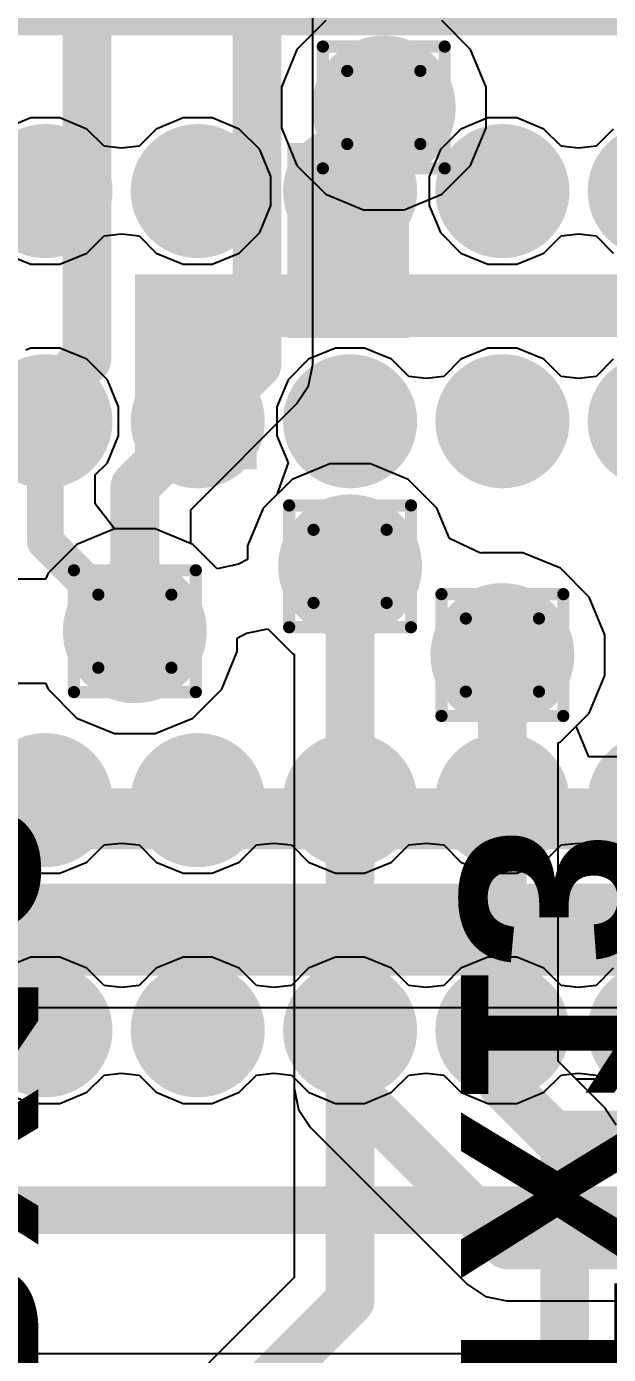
# Model space of a CAD drawing. Header units: inches. Extents: x -6 to 5433, y -4 to 5447.
# Drawn here: x 15.55 to 17.98, y -0.91 to 4.62 of the extents above; entities that cross this region are included whole.
import ezdxf

# ---------------------------------------------------------------- set-up
doc = ezdxf.new("R2010")
doc.units = ezdxf.units.IN
for name, color, linetype in [('Bottom Layer', 5, 'Continuous'), ('Bottom Overlay', 54, 'Continuous'), ('Drill Drawing', 1, 'Continuous'), ('Ground', 16, 'Continuous'), ('Mechanical 4', 56, 'Continuous'), ('Power', 76, 'Continuous'), ('Top Layer', 1, 'Continuous'), ('Top Overlay', 2, 'Continuous'), ('Top Paste', 8, 'Continuous'), ('Top Solder', 216, 'Continuous'), ('Via Holes', 16, 'Continuous')]:
    doc.layers.add(name, color=color, linetype=linetype)
doc.styles.add('Arial_Bold', font='', dxfattribs={"height": 0.2})
doc.styles.get('Arial_Bold').set_extended_font_data('Arial', bold=True)

# ---------------------------------------------------------------- blocks, each defined once
blk = doc.blocks.new('ADM6_30_01_5_L_4_2_A_TR_155')
at = {"layer": 'Top Layer'}
h = blk.add_hatch(color=1, dxfattribs=at)
edge = h.paths.add_edge_path()
edge.add_arc((-2.2225, 1.75), 0.178, 0, 360)
h = blk.add_hatch(color=1, dxfattribs=at)
edge = h.paths.add_edge_path()
edge.add_arc((-1.5875, 1.75), 0.178, 0, 360)
h = blk.add_hatch(color=1, dxfattribs=at)
edge = h.paths.add_edge_path()
edge.add_arc((-0.9525, 1.75), 0.178, 0, 360)
h = blk.add_hatch(color=1, dxfattribs=at)
edge = h.paths.add_edge_path()
edge.add_arc((-0.3175, 1.75), 0.178, 0, 360)
h = blk.add_hatch(color=1, dxfattribs=at)
edge = h.paths.add_edge_path()
edge.add_arc((-2.2225, 0.79), 0.178, 0, 360)
h = blk.add_hatch(color=1, dxfattribs=at)
edge = h.paths.add_edge_path()
edge.add_arc((-1.5875, 0.79), 0.178, 0, 360)
h = blk.add_hatch(color=1, dxfattribs=at)
edge = h.paths.add_edge_path()
edge.add_arc((-0.9525, 0.79), 0.178, 0, 360)
h = blk.add_hatch(color=1, dxfattribs=at)
edge = h.paths.add_edge_path()
edge.add_arc((-0.3175, 0.79), 0.178, 0, 360)
h = blk.add_hatch(color=1, dxfattribs=at)
edge = h.paths.add_edge_path()
edge.add_arc((-2.2225, -0.79), 0.178, 0, 360)
h = blk.add_hatch(color=1, dxfattribs=at)
edge = h.paths.add_edge_path()
edge.add_arc((-1.5875, -0.79), 0.178, 0, 360)
h = blk.add_hatch(color=1, dxfattribs=at)
edge = h.paths.add_edge_path()
edge.add_arc((-0.9525, -0.79), 0.178, 0, 360)
h = blk.add_hatch(color=1, dxfattribs=at)
edge = h.paths.add_edge_path()
edge.add_arc((-0.3175, -0.79), 0.178, 0, 360)
h = blk.add_hatch(color=1, dxfattribs=at)
edge = h.paths.add_edge_path()
edge.add_arc((-2.2225, -1.75), 0.178, 0, 360)
h = blk.add_hatch(color=1, dxfattribs=at)
edge = h.paths.add_edge_path()
edge.add_arc((-1.5875, -1.75), 0.178, 0, 360)
h = blk.add_hatch(color=1, dxfattribs=at)
edge = h.paths.add_edge_path()
edge.add_arc((-0.9525, -1.75), 0.178, 0, 360)
h = blk.add_hatch(color=1, dxfattribs=at)
edge = h.paths.add_edge_path()
edge.add_arc((-0.3175, -1.75), 0.178, 0, 360)
at = {"layer": 'Top Paste'}
h = blk.add_hatch(color=8, dxfattribs=at)
edge = h.paths.add_edge_path()
edge.add_arc((-2.2225, 1.75), 0.178, 0, 360)
h = blk.add_hatch(color=8, dxfattribs=at)
edge = h.paths.add_edge_path()
edge.add_arc((-1.5875, 1.75), 0.178, 0, 360)
h = blk.add_hatch(color=8, dxfattribs=at)
edge = h.paths.add_edge_path()
edge.add_arc((-0.9525, 1.75), 0.178, 0, 360)
h = blk.add_hatch(color=8, dxfattribs=at)
edge = h.paths.add_edge_path()
edge.add_arc((-0.3175, 1.75), 0.178, 0, 360)
h = blk.add_hatch(color=8, dxfattribs=at)
edge = h.paths.add_edge_path()
edge.add_arc((-2.2225, 0.79), 0.178, 0, 360)
h = blk.add_hatch(color=8, dxfattribs=at)
edge = h.paths.add_edge_path()
edge.add_arc((-1.5875, 0.79), 0.178, 0, 360)
h = blk.add_hatch(color=8, dxfattribs=at)
edge = h.paths.add_edge_path()
edge.add_arc((-0.9525, 0.79), 0.178, 0, 360)
h = blk.add_hatch(color=8, dxfattribs=at)
edge = h.paths.add_edge_path()
edge.add_arc((-0.3175, 0.79), 0.178, 0, 360)
h = blk.add_hatch(color=8, dxfattribs=at)
edge = h.paths.add_edge_path()
edge.add_arc((-2.2225, -0.79), 0.178, 0, 360)
h = blk.add_hatch(color=8, dxfattribs=at)
edge = h.paths.add_edge_path()
edge.add_arc((-1.5875, -0.79), 0.178, 0, 360)
h = blk.add_hatch(color=8, dxfattribs=at)
edge = h.paths.add_edge_path()
edge.add_arc((-0.9525, -0.79), 0.178, 0, 360)
h = blk.add_hatch(color=8, dxfattribs=at)
edge = h.paths.add_edge_path()
edge.add_arc((-0.3175, -0.79), 0.178, 0, 360)
h = blk.add_hatch(color=8, dxfattribs=at)
edge = h.paths.add_edge_path()
edge.add_arc((-2.2225, -1.75), 0.178, 0, 360)
h = blk.add_hatch(color=8, dxfattribs=at)
edge = h.paths.add_edge_path()
edge.add_arc((-1.5875, -1.75), 0.178, 0, 360)
h = blk.add_hatch(color=8, dxfattribs=at)
edge = h.paths.add_edge_path()
edge.add_arc((-0.9525, -1.75), 0.178, 0, 360)
h = blk.add_hatch(color=8, dxfattribs=at)
edge = h.paths.add_edge_path()
edge.add_arc((-0.3175, -1.75), 0.178, 0, 360)
at = {"layer": 'Top Solder'}
h = blk.add_hatch(color=216, dxfattribs=at)
edge = h.paths.add_edge_path()
edge.add_arc((-2.8575, 1.75), 0.2796, 0, 360)
h = blk.add_hatch(color=216, dxfattribs=at)
edge = h.paths.add_edge_path()
edge.add_arc((-2.2225, 1.75), 0.2796, 0, 360)
h = blk.add_hatch(color=216, dxfattribs=at)
edge = h.paths.add_edge_path()
edge.add_arc((-1.5875, 1.75), 0.2796, 0, 360)
h = blk.add_hatch(color=216, dxfattribs=at)
edge = h.paths.add_edge_path()
edge.add_arc((-0.9525, 1.75), 0.2796, 0, 360)
h = blk.add_hatch(color=216, dxfattribs=at)
edge = h.paths.add_edge_path()
edge.add_arc((-0.3175, 1.75), 0.2796, 0, 360)
h = blk.add_hatch(color=216, dxfattribs=at)
edge = h.paths.add_edge_path()
edge.add_arc((-2.8575, 0.79), 0.2796, 0, 360)
h = blk.add_hatch(color=216, dxfattribs=at)
edge = h.paths.add_edge_path()
edge.add_arc((-2.2225, 0.79), 0.2796, 0, 360)
h = blk.add_hatch(color=216, dxfattribs=at)
edge = h.paths.add_edge_path()
edge.add_arc((-1.5875, 0.79), 0.2796, 0, 360)
h = blk.add_hatch(color=216, dxfattribs=at)
edge = h.paths.add_edge_path()
edge.add_arc((-0.9525, 0.79), 0.2796, 0, 360)
h = blk.add_hatch(color=216, dxfattribs=at)
edge = h.paths.add_edge_path()
edge.add_arc((-0.3175, 0.79), 0.2796, 0, 360)
h = blk.add_hatch(color=216, dxfattribs=at)
edge = h.paths.add_edge_path()
edge.add_arc((-2.8575, -0.79), 0.2796, 0, 360)
h = blk.add_hatch(color=216, dxfattribs=at)
edge = h.paths.add_edge_path()
edge.add_arc((-2.2225, -0.79), 0.2796, 0, 360)
h = blk.add_hatch(color=216, dxfattribs=at)
edge = h.paths.add_edge_path()
edge.add_arc((-1.5875, -0.79), 0.2796, 0, 360)
h = blk.add_hatch(color=216, dxfattribs=at)
edge = h.paths.add_edge_path()
edge.add_arc((-0.9525, -0.79), 0.2796, 0, 360)
h = blk.add_hatch(color=216, dxfattribs=at)
edge = h.paths.add_edge_path()
edge.add_arc((-0.3175, -0.79), 0.2796, 0, 360)
h = blk.add_hatch(color=216, dxfattribs=at)
edge = h.paths.add_edge_path()
edge.add_arc((-2.8575, -1.75), 0.2796, 0, 360)
h = blk.add_hatch(color=216, dxfattribs=at)
edge = h.paths.add_edge_path()
edge.add_arc((-2.2225, -1.75), 0.2796, 0, 360)
h = blk.add_hatch(color=216, dxfattribs=at)
edge = h.paths.add_edge_path()
edge.add_arc((-1.5875, -1.75), 0.2796, 0, 360)
h = blk.add_hatch(color=216, dxfattribs=at)
edge = h.paths.add_edge_path()
edge.add_arc((-0.9525, -1.75), 0.2796, 0, 360)
h = blk.add_hatch(color=216, dxfattribs=at)
edge = h.paths.add_edge_path()
edge.add_arc((-0.3175, -1.75), 0.2796, 0, 360)
at = {"layer": 'Top Overlay'}
for points in [[(11.178, 2.5, 0.2, 0.2, 0), (-11.178, 2.5, 0.2, 0.2, 0)], [(11.885, -2.5, 0.2, 0.2, 0), (-11.885, -2.5, 0.2, 0.2, 0)]]:
    blk.add_lwpolyline(points, format="xyseb", dxfattribs=at)

msp = doc.modelspace()

# ---------------------------------------------------------------- hatches: boundary and pattern name
at = {"layer": 'Bottom Layer'}
h = msp.add_hatch(color=5, dxfattribs=at)
edge = h.paths.add_edge_path()
edge.add_arc((17.0386, 4.2853), 0.3, 0, 360)
h = msp.add_hatch(color=5, dxfattribs=at)
edge = h.paths.add_edge_path()
edge.add_arc((16.8981, 2.3717), 0.3, 0, 360)
h = msp.add_hatch(color=5, dxfattribs=at)
edge = h.paths.add_edge_path()
edge.add_arc((16.0009, 2.1012), 0.3, 0, 360)
h = msp.add_hatch(color=5, dxfattribs=at)
edge = h.paths.add_edge_path()
edge.add_arc((17.5331, 2.0017), 0.3, 0, 360)
at = {"layer": 'Ground'}
h = msp.add_hatch(color=16, dxfattribs=at)
edge = h.paths.add_edge_path()
edge.add_arc((17.0386, 4.2853), 0.3, 0, 360)
h = msp.add_hatch(color=16, dxfattribs=at)
edge = h.paths.add_edge_path()
edge.add_arc((16.8981, 2.3717), 0.3, 0, 360)
h = msp.add_hatch(color=16, dxfattribs=at)
edge = h.paths.add_edge_path()
edge.add_arc((16.0009, 2.1012), 0.3, 0, 360)
h = msp.add_hatch(color=16, dxfattribs=at)
edge = h.paths.add_edge_path()
edge.add_arc((17.5331, 2.0017), 0.3, 0, 360)
at = {"layer": 'Power'}
h = msp.add_hatch(color=76, dxfattribs=at)
edge = h.paths.add_edge_path()
edge.add_arc((17.0386, 4.2853), 0.3, 0, 360)
h = msp.add_hatch(color=76, dxfattribs=at)
edge = h.paths.add_edge_path()
edge.add_arc((16.8981, 2.3717), 0.3, 0, 360)
h = msp.add_hatch(color=76, dxfattribs=at)
edge = h.paths.add_edge_path()
edge.add_arc((16.0009, 2.1012), 0.3, 0, 360)
h = msp.add_hatch(color=76, dxfattribs=at)
edge = h.paths.add_edge_path()
edge.add_arc((17.5331, 2.0017), 0.3, 0, 360)
at = {"layer": 'Top Layer'}
h = msp.add_hatch(color=1, dxfattribs=at)
edge = h.paths.add_edge_path()
edge.add_arc((17.0386, 4.2853), 0.3, 0, 360)
for points in [[(16.6359, 3.3245), (17.1439, 3.3245), (17.1439, 4.1373), (16.6359, 4.1373)], [(16.0009, 3.3274), (21.469, 3.3274), (21.469, 3.589), (16.0009, 3.589)], [(16.0009, 2.7762), (16.5089, 2.7762), (16.5089, 3.589), (16.0009, 3.589)], [(8.0081, 0.7696), (24.7131, 0.7696), (24.7131, 1.049), (8.0081, 1.049)]]:
    msp.add_hatch(color=1, dxfattribs=at).paths.add_polyline_path(points)
h = msp.add_hatch(color=1, dxfattribs=at)
edge = h.paths.add_edge_path()
edge.add_arc((16.8981, 2.3717), 0.3, 0, 360)
h = msp.add_hatch(color=1, dxfattribs=at)
edge = h.paths.add_edge_path()
edge.add_arc((16.0009, 2.1012), 0.3, 0, 360)
h = msp.add_hatch(color=1, dxfattribs=at)
edge = h.paths.add_edge_path()
edge.add_arc((17.5331, 2.0017), 0.3, 0, 360)
at = {"layer": 'Via Holes'}
h = msp.add_hatch(color=7, dxfattribs=at)
edge = h.paths.add_edge_path()
edge.add_arc((17.0386, 4.2853), 0.15, 0, 360)
h = msp.add_hatch(color=7, dxfattribs=at)
edge = h.paths.add_edge_path()
edge.add_arc((16.8981, 2.3717), 0.15, 0, 360)
h = msp.add_hatch(color=7, dxfattribs=at)
edge = h.paths.add_edge_path()
edge.add_arc((16.0009, 2.1012), 0.15, 0, 360)
h = msp.add_hatch(color=7, dxfattribs=at)
edge = h.paths.add_edge_path()
edge.add_arc((17.5331, 2.0017), 0.15, 0, 360)

# ---------------------------------------------------------------- linework, layer by layer
at = {"layer": 'Bottom Layer'}
for p, q in [((16.7431, 3.2136), (16.7431, 4.7573)), ((16.7253, 3.1244), (16.7431, 3.2136)), ((16.6748, 3.0488), (16.7253, 3.1244)), ((16.234, 2.6079), (16.6748, 3.0488)), ((16.8132, 2.7987), (16.6562, 2.7337)), ((16.983, 2.7987), (16.8132, 2.7987)), ((17.14, 2.7337), (16.983, 2.7987)), ((16.6562, 2.7337), (16.5361, 2.6136)), ((17.2601, 2.6136), (17.14, 2.7337)), ((16.234, 2.4668), (16.234, 2.6079)), ((16.5361, 2.6136), (16.4711, 2.4567)), ((17.3121, 2.488), (17.2601, 2.6136)), ((16.2428, 2.4632), (16.234, 2.4668)), ((16.3441, 2.3619), (16.2428, 2.4632)), ((16.4711, 2.4567), (16.4711, 2.4008)), ((17.4424, 2.4264), (17.3121, 2.488)), ((16.4711, 2.4008), (16.433, 2.3805)), ((17.4482, 2.4287), (17.4424, 2.4264)), ((17.618, 2.4287), (17.4482, 2.4287)), ((17.775, 2.3637), (17.618, 2.4287)), ((16.433, 2.3805), (16.3441, 2.3619)), ((17.8951, 2.2436), (17.775, 2.3637)), ((17.9601, 2.0867), (17.8951, 2.2436)), ((16.466, 2.0925), (16.5549, 2.1111)), ((16.5549, 2.1111), (16.6562, 2.0098)), ((16.4279, 2.0721), (16.466, 2.0925)), ((16.4279, 2.0163), (16.4279, 2.0721)), ((17.9601, 1.9168), (17.9601, 2.0867)), ((16.3629, 1.8593), (16.4279, 2.0163)), ((16.6562, 2.0098), (16.665, 2.0061)), ((16.665, 2.0061), (16.665, -0.5935)), ((15.4912, 1.8841), (15.6287, 1.8841)), ((15.6287, 1.8841), (15.6389, 1.8593)), ((17.8951, 1.7599), (17.9601, 1.9168)), ((15.6389, 1.8593), (15.759, 1.7392)), ((16.2428, 1.7392), (16.3629, 1.8593)), ((15.759, 1.7392), (15.916, 1.6742)), ((16.0858, 1.6742), (16.2428, 1.7392)), ((17.775, 1.6398), (17.8951, 1.7599)), ((15.916, 1.6742), (16.0858, 1.6742)), ((17.7662, 1.6361), (17.775, 1.6398)), ((17.7662, 0.3078), (17.7662, 1.6361)), ((17.9574, 0.1165), (17.7662, 0.3078)), ((18.0079, 0.0409), (17.9574, 0.1165)), ((16.665, -0.5935), (15.7715, -1.487))]:
    msp.add_line(p, q, dxfattribs=at)
for points in [[(15.8014, 3.2363, 0.2032, 0.2032, 0), (15.8014, 5.3367, 0.2032, 0.2032, 0)], [(16.51, 3.2136, 0.2032, 0.2032, 0), (16.51, 5.1229, 0.2032, 0.2032, 0)], [(15.119, 2.5539, 0.2032, 0.2032, 0), (15.8014, 3.2363, 0.2032, 0.2032, 0)], [(16.0009, 2.7045, 0.2032, 0.2032, 0), (16.51, 3.2136, 0.2032, 0.2032, 0)], [(16.0009, 2.1012, 0.2032, 0.2032, 0), (16.0009, 2.7045, 0.2032, 0.2032, 0)], [(16.8981, -0.6901, 0.2032, 0.2032, 0), (16.8981, 2.3717, 0.2032, 0.2032, 0)], [(17.5331, 0.2112, 0.2032, 0.2032, 0), (17.5331, 2.0017, 0.2032, 0.2032, 0)], [(17.5331, 0.2112, 0.2032, 0.2032, 0), (17.7926, -0.0483, 0.2032, 0.2032, 0)], [(17.7926, -2.3103, 0.2032, 0.2032, 0), (17.7926, -0.0483, 0.2032, 0.2032, 0)], [(15.2696, -2.3186, 0.2032, 0.2032, 0), (16.8981, -0.6901, 0.2032, 0.2032, 0)]]:
    msp.add_lwpolyline(points, format="xyseb", dxfattribs=at)
for points in [[(15.7506, 3.2363, 0.1016, 0.1016, 1), (15.8522, 3.2363, 0.1016, 0.1016, 1)], [(15.7506, 3.2363, 0.1016, 0.1016, 1), (15.8522, 3.2363, 0.1016, 0.1016, 1)], [(16.4592, 3.2136, 0.1016, 0.1016, 1), (16.5608, 3.2136, 0.1016, 0.1016, 1)], [(16.4592, 3.2136, 0.1016, 0.1016, 1), (16.5608, 3.2136, 0.1016, 0.1016, 1)], [(15.9501, 2.7045, 0.1016, 0.1016, 1), (16.0517, 2.7045, 0.1016, 0.1016, 1)], [(15.9501, 2.7045, 0.1016, 0.1016, 1), (16.0517, 2.7045, 0.1016, 0.1016, 1)], [(16.8473, 2.3717, 0.1016, 0.1016, 1), (16.9489, 2.3717, 0.1016, 0.1016, 1)], [(15.9501, 2.1012, 0.1016, 0.1016, 1), (16.0517, 2.1012, 0.1016, 0.1016, 1)], [(17.4823, 2.0017, 0.1016, 0.1016, 1), (17.5839, 2.0017, 0.1016, 0.1016, 1)], [(17.4823, 0.2112, 0.1016, 0.1016, 1), (17.5839, 0.2112, 0.1016, 0.1016, 1)], [(17.4823, 0.2112, 0.1016, 0.1016, 1), (17.5839, 0.2112, 0.1016, 0.1016, 1)], [(17.7418, -0.0483, 0.1016, 0.1016, 1), (17.8434, -0.0483, 0.1016, 0.1016, 1)], [(17.7418, -0.0483, 0.1016, 0.1016, 1), (17.8434, -0.0483, 0.1016, 0.1016, 1)], [(16.8473, -0.6901, 0.1016, 0.1016, 1), (16.9489, -0.6901, 0.1016, 0.1016, 1)], [(16.8473, -0.6901, 0.1016, 0.1016, 1), (16.9489, -0.6901, 0.1016, 0.1016, 1)]]:
    msp.add_lwpolyline(points, format="xyseb", close=True, dxfattribs=at)
at = {"layer": 'Drill Drawing'}
for points in [[(16.7846, 4.5393, 0.0508, 0.0508, 0), (17.2926, 4.5393, 0.0508, 0.0508, 0)], [(16.7846, 4.0313, 0.0508, 0.0508, 0), (16.7846, 4.5393, 0.0508, 0.0508, 0)], [(17.2926, 4.0313, 0.0508, 0.0508, 0), (17.2926, 4.5393, 0.0508, 0.0508, 0)], [(16.8862, 4.4377, 0.0508, 0.0508, 0), (17.191, 4.4377, 0.0508, 0.0508, 0)], [(16.8862, 4.1329, 0.0508, 0.0508, 0), (16.8862, 4.4377, 0.0508, 0.0508, 0)], [(17.191, 4.1329, 0.0508, 0.0508, 0), (17.191, 4.4377, 0.0508, 0.0508, 0)], [(16.8862, 4.1329, 0.0508, 0.0508, 0), (17.191, 4.1329, 0.0508, 0.0508, 0)], [(16.7846, 4.0313, 0.0508, 0.0508, 0), (17.2926, 4.0313, 0.0508, 0.0508, 0)], [(16.6441, 2.6257, 0.0508, 0.0508, 0), (17.1521, 2.6257, 0.0508, 0.0508, 0)], [(16.6441, 2.1177, 0.0508, 0.0508, 0), (16.6441, 2.6257, 0.0508, 0.0508, 0)], [(17.1521, 2.1177, 0.0508, 0.0508, 0), (17.1521, 2.6257, 0.0508, 0.0508, 0)], [(16.7457, 2.5241, 0.0508, 0.0508, 0), (17.0505, 2.5241, 0.0508, 0.0508, 0)], [(16.7457, 2.2193, 0.0508, 0.0508, 0), (16.7457, 2.5241, 0.0508, 0.0508, 0)], [(17.0505, 2.2193, 0.0508, 0.0508, 0), (17.0505, 2.5241, 0.0508, 0.0508, 0)], [(15.7469, 2.3552, 0.0508, 0.0508, 0), (16.2549, 2.3552, 0.0508, 0.0508, 0)], [(15.7469, 1.8472, 0.0508, 0.0508, 0), (15.7469, 2.3552, 0.0508, 0.0508, 0)], [(16.2549, 1.8472, 0.0508, 0.0508, 0), (16.2549, 2.3552, 0.0508, 0.0508, 0)], [(15.8485, 2.2536, 0.0508, 0.0508, 0), (16.1533, 2.2536, 0.0508, 0.0508, 0)], [(15.8485, 1.9488, 0.0508, 0.0508, 0), (15.8485, 2.2536, 0.0508, 0.0508, 0)], [(16.1533, 1.9488, 0.0508, 0.0508, 0), (16.1533, 2.2536, 0.0508, 0.0508, 0)], [(17.2791, 2.2557, 0.0508, 0.0508, 0), (17.7871, 2.2557, 0.0508, 0.0508, 0)], [(17.2791, 1.7477, 0.0508, 0.0508, 0), (17.2791, 2.2557, 0.0508, 0.0508, 0)], [(17.7871, 1.7477, 0.0508, 0.0508, 0), (17.7871, 2.2557, 0.0508, 0.0508, 0)], [(16.7457, 2.2193, 0.0508, 0.0508, 0), (17.0505, 2.2193, 0.0508, 0.0508, 0)], [(17.3807, 2.1541, 0.0508, 0.0508, 0), (17.6855, 2.1541, 0.0508, 0.0508, 0)], [(17.3807, 1.8493, 0.0508, 0.0508, 0), (17.3807, 2.1541, 0.0508, 0.0508, 0)], [(17.6855, 1.8493, 0.0508, 0.0508, 0), (17.6855, 2.1541, 0.0508, 0.0508, 0)], [(16.6441, 2.1177, 0.0508, 0.0508, 0), (17.1521, 2.1177, 0.0508, 0.0508, 0)], [(15.8485, 1.9488, 0.0508, 0.0508, 0), (16.1533, 1.9488, 0.0508, 0.0508, 0)], [(15.7469, 1.8472, 0.0508, 0.0508, 0), (16.2549, 1.8472, 0.0508, 0.0508, 0)], [(17.3807, 1.8493, 0.0508, 0.0508, 0), (17.6855, 1.8493, 0.0508, 0.0508, 0)], [(17.2791, 1.7477, 0.0508, 0.0508, 0), (17.7871, 1.7477, 0.0508, 0.0508, 0)]]:
    msp.add_lwpolyline(points, format="xyseb", dxfattribs=at)
for points in [[(16.7719, 4.5393, 0.0254, 0.0254, 1), (16.7973, 4.5393, 0.0254, 0.0254, 1)], [(16.7719, 4.5393, 0.0254, 0.0254, 1), (16.7973, 4.5393, 0.0254, 0.0254, 1)], [(17.2799, 4.5393, 0.0254, 0.0254, 1), (17.3053, 4.5393, 0.0254, 0.0254, 1)], [(17.2799, 4.5393, 0.0254, 0.0254, 1), (17.3053, 4.5393, 0.0254, 0.0254, 1)], [(16.8735, 4.4377, 0.0254, 0.0254, 1), (16.8989, 4.4377, 0.0254, 0.0254, 1)], [(16.8735, 4.4377, 0.0254, 0.0254, 1), (16.8989, 4.4377, 0.0254, 0.0254, 1)], [(17.1783, 4.4377, 0.0254, 0.0254, 1), (17.2037, 4.4377, 0.0254, 0.0254, 1)], [(17.1783, 4.4377, 0.0254, 0.0254, 1), (17.2037, 4.4377, 0.0254, 0.0254, 1)], [(16.8735, 4.1329, 0.0254, 0.0254, 1), (16.8989, 4.1329, 0.0254, 0.0254, 1)], [(16.8735, 4.1329, 0.0254, 0.0254, 1), (16.8989, 4.1329, 0.0254, 0.0254, 1)], [(17.1783, 4.1329, 0.0254, 0.0254, 1), (17.2037, 4.1329, 0.0254, 0.0254, 1)], [(17.1783, 4.1329, 0.0254, 0.0254, 1), (17.2037, 4.1329, 0.0254, 0.0254, 1)], [(16.7719, 4.0313, 0.0254, 0.0254, 1), (16.7973, 4.0313, 0.0254, 0.0254, 1)], [(16.7719, 4.0313, 0.0254, 0.0254, 1), (16.7973, 4.0313, 0.0254, 0.0254, 1)], [(17.2799, 4.0313, 0.0254, 0.0254, 1), (17.3053, 4.0313, 0.0254, 0.0254, 1)], [(17.2799, 4.0313, 0.0254, 0.0254, 1), (17.3053, 4.0313, 0.0254, 0.0254, 1)], [(16.6314, 2.6257, 0.0254, 0.0254, 1), (16.6568, 2.6257, 0.0254, 0.0254, 1)], [(16.6314, 2.6257, 0.0254, 0.0254, 1), (16.6568, 2.6257, 0.0254, 0.0254, 1)], [(17.1394, 2.6257, 0.0254, 0.0254, 1), (17.1648, 2.6257, 0.0254, 0.0254, 1)], [(17.1394, 2.6257, 0.0254, 0.0254, 1), (17.1648, 2.6257, 0.0254, 0.0254, 1)], [(16.733, 2.5241, 0.0254, 0.0254, 1), (16.7584, 2.5241, 0.0254, 0.0254, 1)], [(16.733, 2.5241, 0.0254, 0.0254, 1), (16.7584, 2.5241, 0.0254, 0.0254, 1)], [(17.0378, 2.5241, 0.0254, 0.0254, 1), (17.0632, 2.5241, 0.0254, 0.0254, 1)], [(17.0378, 2.5241, 0.0254, 0.0254, 1), (17.0632, 2.5241, 0.0254, 0.0254, 1)], [(15.7342, 2.3552, 0.0254, 0.0254, 1), (15.7596, 2.3552, 0.0254, 0.0254, 1)], [(15.7342, 2.3552, 0.0254, 0.0254, 1), (15.7596, 2.3552, 0.0254, 0.0254, 1)], [(16.2422, 2.3552, 0.0254, 0.0254, 1), (16.2676, 2.3552, 0.0254, 0.0254, 1)], [(16.2422, 2.3552, 0.0254, 0.0254, 1), (16.2676, 2.3552, 0.0254, 0.0254, 1)], [(15.8358, 2.2536, 0.0254, 0.0254, 1), (15.8612, 2.2536, 0.0254, 0.0254, 1)], [(15.8358, 2.2536, 0.0254, 0.0254, 1), (15.8612, 2.2536, 0.0254, 0.0254, 1)], [(16.1406, 2.2536, 0.0254, 0.0254, 1), (16.166, 2.2536, 0.0254, 0.0254, 1)], [(16.1406, 2.2536, 0.0254, 0.0254, 1), (16.166, 2.2536, 0.0254, 0.0254, 1)], [(17.2664, 2.2557, 0.0254, 0.0254, 1), (17.2918, 2.2557, 0.0254, 0.0254, 1)], [(17.2664, 2.2557, 0.0254, 0.0254, 1), (17.2918, 2.2557, 0.0254, 0.0254, 1)], [(17.7744, 2.2557, 0.0254, 0.0254, 1), (17.7998, 2.2557, 0.0254, 0.0254, 1)], [(17.7744, 2.2557, 0.0254, 0.0254, 1), (17.7998, 2.2557, 0.0254, 0.0254, 1)], [(16.733, 2.2193, 0.0254, 0.0254, 1), (16.7584, 2.2193, 0.0254, 0.0254, 1)], [(16.733, 2.2193, 0.0254, 0.0254, 1), (16.7584, 2.2193, 0.0254, 0.0254, 1)], [(17.0378, 2.2193, 0.0254, 0.0254, 1), (17.0632, 2.2193, 0.0254, 0.0254, 1)], [(17.0378, 2.2193, 0.0254, 0.0254, 1), (17.0632, 2.2193, 0.0254, 0.0254, 1)], [(17.368, 2.1541, 0.0254, 0.0254, 1), (17.3934, 2.1541, 0.0254, 0.0254, 1)], [(17.368, 2.1541, 0.0254, 0.0254, 1), (17.3934, 2.1541, 0.0254, 0.0254, 1)], [(17.6728, 2.1541, 0.0254, 0.0254, 1), (17.6982, 2.1541, 0.0254, 0.0254, 1)], [(17.6728, 2.1541, 0.0254, 0.0254, 1), (17.6982, 2.1541, 0.0254, 0.0254, 1)], [(16.6314, 2.1177, 0.0254, 0.0254, 1), (16.6568, 2.1177, 0.0254, 0.0254, 1)], [(16.6314, 2.1177, 0.0254, 0.0254, 1), (16.6568, 2.1177, 0.0254, 0.0254, 1)], [(17.1394, 2.1177, 0.0254, 0.0254, 1), (17.1648, 2.1177, 0.0254, 0.0254, 1)], [(17.1394, 2.1177, 0.0254, 0.0254, 1), (17.1648, 2.1177, 0.0254, 0.0254, 1)], [(15.8358, 1.9488, 0.0254, 0.0254, 1), (15.8612, 1.9488, 0.0254, 0.0254, 1)], [(15.8358, 1.9488, 0.0254, 0.0254, 1), (15.8612, 1.9488, 0.0254, 0.0254, 1)], [(16.1406, 1.9488, 0.0254, 0.0254, 1), (16.166, 1.9488, 0.0254, 0.0254, 1)], [(16.1406, 1.9488, 0.0254, 0.0254, 1), (16.166, 1.9488, 0.0254, 0.0254, 1)], [(15.7342, 1.8472, 0.0254, 0.0254, 1), (15.7596, 1.8472, 0.0254, 0.0254, 1)], [(15.7342, 1.8472, 0.0254, 0.0254, 1), (15.7596, 1.8472, 0.0254, 0.0254, 1)], [(16.2422, 1.8472, 0.0254, 0.0254, 1), (16.2676, 1.8472, 0.0254, 0.0254, 1)], [(16.2422, 1.8472, 0.0254, 0.0254, 1), (16.2676, 1.8472, 0.0254, 0.0254, 1)], [(17.368, 1.8493, 0.0254, 0.0254, 1), (17.3934, 1.8493, 0.0254, 0.0254, 1)], [(17.368, 1.8493, 0.0254, 0.0254, 1), (17.3934, 1.8493, 0.0254, 0.0254, 1)], [(17.6728, 1.8493, 0.0254, 0.0254, 1), (17.6982, 1.8493, 0.0254, 0.0254, 1)], [(17.6728, 1.8493, 0.0254, 0.0254, 1), (17.6982, 1.8493, 0.0254, 0.0254, 1)], [(17.2664, 1.7477, 0.0254, 0.0254, 1), (17.2918, 1.7477, 0.0254, 0.0254, 1)], [(17.2664, 1.7477, 0.0254, 0.0254, 1), (17.2918, 1.7477, 0.0254, 0.0254, 1)], [(17.7744, 1.7477, 0.0254, 0.0254, 1), (17.7998, 1.7477, 0.0254, 0.0254, 1)], [(17.7744, 1.7477, 0.0254, 0.0254, 1), (17.7998, 1.7477, 0.0254, 0.0254, 1)]]:
    msp.add_lwpolyline(points, format="xyseb", close=True, dxfattribs=at)
at = {"layer": 'Ground'}
for p, q in [((16.8132, 2.7987), (16.6562, 2.7337)), ((16.983, 2.7987), (16.8132, 2.7987)), ((17.14, 2.7337), (16.983, 2.7987)), ((16.6562, 2.7337), (16.5361, 2.6136)), ((17.2601, 2.6136), (17.14, 2.7337)), ((16.5361, 2.6136), (16.4711, 2.4567)), ((17.3121, 2.488), (17.2601, 2.6136)), ((15.916, 2.5282), (15.759, 2.4632)), ((16.0858, 2.5282), (15.916, 2.5282)), ((16.2428, 2.4632), (16.0858, 2.5282)), ((15.759, 2.4632), (15.6389, 2.3431)), ((16.3441, 2.3619), (16.2428, 2.4632)), ((16.4711, 2.4567), (16.4711, 2.4008)), ((17.4424, 2.4264), (17.3121, 2.488)), ((16.4711, 2.4008), (16.433, 2.3805)), ((17.4482, 2.4287), (17.4424, 2.4264)), ((17.618, 2.4287), (17.4482, 2.4287)), ((17.775, 2.3637), (17.618, 2.4287)), ((15.6389, 2.3431), (15.6287, 2.3183)), ((16.433, 2.3805), (16.3441, 2.3619)), ((17.8951, 2.2436), (17.775, 2.3637)), ((15.6287, 2.3183), (15.4912, 2.3183)), ((17.9601, 2.0867), (17.8951, 2.2436)), ((16.466, 2.0925), (16.5549, 2.1111)), ((16.5549, 2.1111), (16.6562, 2.0098)), ((16.4279, 2.0721), (16.466, 2.0925)), ((16.4279, 2.0163), (16.4279, 2.0721)), ((17.9601, 1.9168), (17.9601, 2.0867)), ((16.3629, 1.8593), (16.4279, 2.0163)), ((16.6562, 2.0098), (16.665, 2.0061)), ((16.665, 2.0061), (16.665, 0.1961)), ((15.4912, 1.8841), (15.6287, 1.8841)), ((15.6287, 1.8841), (15.6389, 1.8593)), ((17.8951, 1.7599), (17.9601, 1.9168)), ((15.6389, 1.8593), (15.759, 1.7392)), ((16.2428, 1.7392), (16.3629, 1.8593)), ((15.759, 1.7392), (15.916, 1.6742)), ((16.0858, 1.6742), (16.2428, 1.7392)), ((17.775, 1.6398), (17.8951, 1.7599)), ((15.916, 1.6742), (16.0858, 1.6742)), ((17.7662, 1.6361), (17.775, 1.6398)), ((17.7662, 0.3078), (17.7662, 1.6361)), ((17.8409, 0.2331), (17.7662, 0.3078)), ((25.6662, 0.2331), (17.8409, 0.2331)), ((16.665, 0.1961), (16.6828, 0.1069)), ((16.6828, 0.1069), (16.7333, 0.0313)), ((16.7333, 0.0313), (17.3873, -0.6227)), ((17.3873, -0.6227), (17.4629, -0.6733)), ((17.4629, -0.6733), (17.5521, -0.691)), ((17.5521, -0.691), (38.5611, -0.691))]:
    msp.add_line(p, q, dxfattribs=at)
for points in [[(16.8981, 0.1961, 0.2032, 0.2032, 0), (16.8981, 2.3717, 0.2032, 0.2032, 0)], [(17.5331, 0.2112, 0.2032, 0.2032, 0), (17.5331, 2.0017, 0.2032, 0.2032, 0)], [(16.8981, 0.1961, 0.2032, 0.2032, 0), (17.5521, -0.4579, 0.2032, 0.2032, 0)], [(17.5331, 0.2112, 0.2032, 0.2032, 0), (17.7443, 0, 0.2032, 0.2032, 0)], [(17.7443, 0, 0.2032, 0.2032, 0), (37.211, 0, 0.2032, 0.2032, 0)], [(17.5521, -0.4579, 0.2032, 0.2032, 0), (38.5611, -0.4579, 0.2032, 0.2032, 0)]]:
    msp.add_lwpolyline(points, format="xyseb", dxfattribs=at)
for points in [[(16.8473, 2.3717, 0.1016, 0.1016, 1), (16.9489, 2.3717, 0.1016, 0.1016, 1)], [(17.4823, 2.0017, 0.1016, 0.1016, 1), (17.5839, 2.0017, 0.1016, 0.1016, 1)], [(16.8473, 0.1961, 0.1016, 0.1016, 1), (16.9489, 0.1961, 0.1016, 0.1016, 1)], [(16.8473, 0.1961, 0.1016, 0.1016, 1), (16.9489, 0.1961, 0.1016, 0.1016, 1)], [(17.4823, 0.2112, 0.1016, 0.1016, 1), (17.5839, 0.2112, 0.1016, 0.1016, 1)], [(17.4823, 0.2112, 0.1016, 0.1016, 1), (17.5839, 0.2112, 0.1016, 0.1016, 1)], [(17.6935, 0, 0.1016, 0.1016, 1), (17.7951, 0, 0.1016, 0.1016, 1)], [(17.6935, 0, 0.1016, 0.1016, 1), (17.7951, 0, 0.1016, 0.1016, 1)], [(17.5013, -0.4579, 0.1016, 0.1016, 1), (17.6029, -0.4579, 0.1016, 0.1016, 1)], [(17.5013, -0.4579, 0.1016, 0.1016, 1), (17.6029, -0.4579, 0.1016, 0.1016, 1)]]:
    msp.add_lwpolyline(points, format="xyseb", close=True, dxfattribs=at)
at = {"layer": 'Mechanical 4'}
msp.add_lwpolyline([(19.3747, 2.125, 0.0127, 0.0127, 1), (11.1197, 2.125, 0.0127, 0.0127, 1)], format="xyseb", close=True, dxfattribs=at)
msp.add_lwpolyline([(19.3747, 2.125, 0.0127, 0.0127, -1), (11.1197, 2.125, 0.0127, 0.0127, 0)], format="xyseb", dxfattribs=at)
at = {"layer": 'Power'}
for p, q in [((16.7967, 4.6473), (16.6766, 4.5272)), ((17.4006, 4.5272), (17.2805, 4.6473)), ((16.6766, 4.5272), (16.6116, 4.3702)), ((17.4656, 4.3702), (17.4006, 4.5272)), ((16.6116, 4.3702), (16.6116, 4.2004)), ((17.4656, 4.2004), (17.4656, 4.3702)), ((16.6116, 4.2004), (16.6766, 4.0434)), ((17.4006, 4.0434), (17.4656, 4.2004)), ((16.6766, 4.0434), (16.7967, 3.9233)), ((17.2805, 3.9233), (17.4006, 4.0434)), ((16.7967, 3.9233), (16.9537, 3.8583)), ((17.1235, 3.8583), (17.2805, 3.9233)), ((16.9537, 3.8583), (17.1235, 3.8583)), ((16.8132, 2.7987), (16.6562, 2.7337)), ((16.983, 2.7987), (16.8132, 2.7987)), ((17.14, 2.7337), (16.983, 2.7987)), ((16.6562, 2.7337), (16.5361, 2.6136)), ((17.2601, 2.6136), (17.14, 2.7337)), ((16.5361, 2.6136), (16.4711, 2.4567)), ((17.3121, 2.488), (17.2601, 2.6136)), ((15.916, 2.5282), (15.759, 2.4632)), ((16.0858, 2.5282), (15.916, 2.5282)), ((16.2428, 2.4632), (16.0858, 2.5282)), ((15.759, 2.4632), (15.6389, 2.3431)), ((16.3441, 2.3619), (16.2428, 2.4632)), ((16.4711, 2.4567), (16.4711, 2.4008)), ((17.4424, 2.4264), (17.3121, 2.488)), ((16.4711, 2.4008), (16.433, 2.3805)), ((17.4482, 2.4287), (17.4424, 2.4264)), ((17.618, 2.4287), (17.4482, 2.4287)), ((17.775, 2.3637), (17.618, 2.4287)), ((15.6389, 2.3431), (15.6287, 2.3183)), ((16.433, 2.3805), (16.3441, 2.3619)), ((17.8951, 2.2436), (17.775, 2.3637)), ((15.6287, 2.3183), (15.4912, 2.3183)), ((17.9601, 2.0867), (17.8951, 2.2436)), ((17.9601, 1.9168), (17.9601, 2.0867)), ((17.8951, 1.7599), (17.9601, 1.9168)), ((17.8402, 1.7049), (17.8951, 1.7599)), ((17.8928, 1.5779), (17.8402, 1.7049)), ((18.5501, 1.5779), (17.8928, 1.5779)), ((15.3216, 0.5325), (19.1835, 0.5325)), ((19.1835, -0.9128), (14.25, -0.9128))]:
    msp.add_line(p, q, dxfattribs=at)
for points in [[(7.5928, 1.319, 0.254, 0.254, 0), (19.3903, 1.319, 0.254, 0.254, 0)], [(14.4283, 0.7915, 0.254, 0.254, 0), (20.1582, 0.7915, 0.254, 0.254, 0)]]:
    msp.add_lwpolyline(points, format="xyseb", dxfattribs=at)
at = {"layer": 'Top Layer'}
for p, q in [((15.5674, 4.2417), (15.4553, 4.1953)), ((15.6888, 4.2417), (15.5674, 4.2417)), ((15.8009, 4.1953), (15.6888, 4.2417)), ((16.2024, 4.2417), (16.0903, 4.1953)), ((16.3238, 4.2417), (16.2024, 4.2417)), ((16.4359, 4.1953), (16.3238, 4.2417)), ((17.4724, 4.2417), (17.3603, 4.1953)), ((17.5938, 4.2417), (17.4724, 4.2417)), ((17.7059, 4.1953), (17.5938, 4.2417)), ((15.8728, 4.1234), (15.8009, 4.1953)), ((16.0903, 4.1953), (16.0184, 4.1234)), ((16.5217, 4.1095), (16.4359, 4.1953)), ((17.3603, 4.1953), (17.2745, 4.1095)), ((17.7778, 4.1234), (17.7059, 4.1953)), ((17.9953, 4.1953), (17.9234, 4.1234)), ((15.9456, 4.1157), (15.8728, 4.1234)), ((16.0184, 4.1234), (15.9456, 4.1157)), ((16.5681, 3.9974), (16.5217, 4.1095)), ((17.2745, 4.1095), (17.2281, 3.9974)), ((17.8506, 4.1157), (17.7778, 4.1234)), ((17.9234, 4.1234), (17.8506, 4.1157)), ((16.5681, 3.8761), (16.5681, 3.9974)), ((17.2281, 3.9974), (17.2281, 3.8761)), ((16.5217, 3.764), (16.5681, 3.8761)), ((17.2281, 3.8761), (17.2745, 3.764)), ((15.8009, 3.6782), (15.8728, 3.7501)), ((15.8728, 3.7501), (15.9456, 3.7578)), ((15.9456, 3.7578), (16.0184, 3.7501)), ((16.0184, 3.7501), (16.0903, 3.6782)), ((16.4359, 3.6782), (16.5217, 3.764)), ((17.2745, 3.764), (17.3603, 3.6782)), ((17.7059, 3.6782), (17.7778, 3.7501)), ((17.7778, 3.7501), (17.8506, 3.7578)), ((17.8506, 3.7578), (17.9234, 3.7501)), ((17.9234, 3.7501), (17.9953, 3.6782)), ((15.4553, 3.6782), (15.5674, 3.6317)), ((15.6888, 3.6317), (15.8009, 3.6782)), ((16.0903, 3.6782), (16.2024, 3.6317)), ((16.3238, 3.6317), (16.4359, 3.6782)), ((17.3603, 3.6782), (17.4724, 3.6317)), ((17.5938, 3.6317), (17.7059, 3.6782)), ((15.5674, 3.6317), (15.6888, 3.6317)), ((16.2024, 3.6317), (16.3238, 3.6317)), ((17.4724, 3.6317), (17.5938, 3.6317)), ((15.5674, 3.2817), (15.5471, 3.2733)), ((15.6888, 3.2817), (15.5674, 3.2817)), ((15.8009, 3.2353), (15.6888, 3.2817)), ((16.8374, 3.2817), (16.7253, 3.2353)), ((16.9588, 3.2817), (16.8374, 3.2817)), ((17.0709, 3.2353), (16.9588, 3.2817)), ((17.4724, 3.2817), (17.3603, 3.2353)), ((17.5938, 3.2817), (17.4724, 3.2817)), ((17.7059, 3.2353), (17.5938, 3.2817)), ((15.8867, 3.1495), (15.8009, 3.2353)), ((16.7253, 3.2353), (16.6395, 3.1495)), ((17.1428, 3.1634), (17.0709, 3.2353)), ((17.3603, 3.2353), (17.2884, 3.1634)), ((17.7778, 3.1634), (17.7059, 3.2353)), ((17.9953, 3.2353), (17.9234, 3.1634)), ((17.2156, 3.1557), (17.1428, 3.1634)), ((17.2884, 3.1634), (17.2156, 3.1557)), ((17.8506, 3.1557), (17.7778, 3.1634)), ((17.9234, 3.1634), (17.8506, 3.1557)), ((15.9331, 3.0374), (15.8867, 3.1495)), ((16.6395, 3.1495), (16.5931, 3.0374)), ((15.9331, 2.9161), (15.9331, 3.0374)), ((16.5931, 3.0374), (16.5931, 2.9161)), ((15.8867, 2.804), (15.9331, 2.9161)), ((16.5931, 2.9161), (16.6395, 2.804)), ((15.8353, 2.7526), (15.8867, 2.804)), ((16.6395, 2.804), (16.5932, 2.6707)), ((15.8353, 2.6323), (15.8353, 2.7526)), ((16.5932, 2.6707), (16.5361, 2.6136)), ((15.916, 2.5282), (15.8353, 2.6323)), ((16.5361, 2.6136), (16.4711, 2.4567)), ((16.0858, 2.5282), (15.916, 2.5282)), ((16.2428, 2.4632), (16.0858, 2.5282)), ((16.3441, 2.3619), (16.2428, 2.4632)), ((16.4711, 2.4567), (16.4711, 2.4008)), ((16.4711, 2.4008), (16.433, 2.3805)), ((16.433, 2.3805), (16.3441, 2.3619)), ((15.8009, 1.1382), (15.8728, 1.2101)), ((15.8728, 1.2101), (15.9456, 1.2178)), ((15.9456, 1.2178), (16.0184, 1.2101)), ((16.0184, 1.2101), (16.0903, 1.1382)), ((16.4359, 1.1382), (16.5078, 1.2101)), ((16.5078, 1.2101), (16.5806, 1.2178)), ((16.5806, 1.2178), (16.6534, 1.2101)), ((16.6534, 1.2101), (16.7253, 1.1382)), ((17.0709, 1.1382), (17.1428, 1.2101)), ((17.1428, 1.2101), (17.2156, 1.2178)), ((17.2156, 1.2178), (17.2884, 1.2101)), ((17.2884, 1.2101), (17.3603, 1.1382)), ((17.7059, 1.1382), (17.7778, 1.2101)), ((17.7778, 1.2101), (17.8506, 1.2178)), ((17.8506, 1.2178), (17.9234, 1.2101)), ((17.9234, 1.2101), (17.9953, 1.1382)), ((15.4553, 1.1382), (15.5674, 1.0917)), ((15.6888, 1.0917), (15.8009, 1.1382)), ((16.0903, 1.1382), (16.2024, 1.0917)), ((16.3238, 1.0917), (16.4359, 1.1382)), ((16.7253, 1.1382), (16.8374, 1.0917)), ((16.9588, 1.0917), (17.0709, 1.1382)), ((17.3603, 1.1382), (17.4724, 1.0917)), ((17.5938, 1.0917), (17.7059, 1.1382)), ((15.5674, 1.0917), (15.6888, 1.0917)), ((16.2024, 1.0917), (16.3238, 1.0917)), ((16.8374, 1.0917), (16.9588, 1.0917)), ((17.4724, 1.0917), (17.5938, 1.0917)), ((15.5674, 0.7417), (15.4553, 0.6953)), ((15.6888, 0.7417), (15.5674, 0.7417)), ((15.8009, 0.6953), (15.6888, 0.7417)), ((16.2024, 0.7417), (16.0903, 0.6953)), ((16.3238, 0.7417), (16.2024, 0.7417)), ((16.4359, 0.6953), (16.3238, 0.7417)), ((16.8374, 0.7417), (16.7253, 0.6953)), ((16.9588, 0.7417), (16.8374, 0.7417)), ((17.0709, 0.6953), (16.9588, 0.7417)), ((17.4724, 0.7417), (17.3603, 0.6953)), ((17.5938, 0.7417), (17.4724, 0.7417)), ((17.7059, 0.6953), (17.5938, 0.7417)), ((15.8728, 0.6234), (15.8009, 0.6953)), ((16.0903, 0.6953), (16.0184, 0.6234)), ((16.5078, 0.6234), (16.4359, 0.6953)), ((16.7253, 0.6953), (16.6534, 0.6234)), ((17.1428, 0.6234), (17.0709, 0.6953)), ((17.3603, 0.6953), (17.2884, 0.6234)), ((17.7778, 0.6234), (17.7059, 0.6953)), ((17.9953, 0.6953), (17.9234, 0.6234)), ((15.9456, 0.6157), (15.8728, 0.6234)), ((16.0184, 0.6234), (15.9456, 0.6157)), ((16.5806, 0.6157), (16.5078, 0.6234)), ((16.6534, 0.6234), (16.5806, 0.6157)), ((17.2156, 0.6157), (17.1428, 0.6234)), ((17.2884, 0.6234), (17.2156, 0.6157)), ((17.8506, 0.6157), (17.7778, 0.6234)), ((17.9234, 0.6234), (17.8506, 0.6157)), ((15.8009, 0.1782), (15.8728, 0.2501)), ((15.8728, 0.2501), (15.9456, 0.2578)), ((15.9456, 0.2578), (16.0184, 0.2501)), ((16.0184, 0.2501), (16.0903, 0.1782)), ((16.4359, 0.1782), (16.5078, 0.2501)), ((16.5078, 0.2501), (16.5806, 0.2578)), ((16.5806, 0.2578), (16.6534, 0.2501)), ((16.6534, 0.2501), (16.7253, 0.1782)), ((17.0709, 0.1782), (17.1428, 0.2501)), ((17.1428, 0.2501), (17.2156, 0.2578)), ((17.2156, 0.2578), (17.2884, 0.2501)), ((17.2884, 0.2501), (17.3603, 0.1782)), ((17.7059, 0.1782), (17.7778, 0.2501)), ((17.7778, 0.2501), (17.8506, 0.2578)), ((17.8506, 0.2578), (17.9234, 0.2501)), ((17.9234, 0.2501), (17.9953, 0.1782)), ((15.4553, 0.1782), (15.5674, 0.1317)), ((15.6888, 0.1317), (15.8009, 0.1782)), ((16.0903, 0.1782), (16.2024, 0.1317)), ((16.3238, 0.1317), (16.4359, 0.1782)), ((16.7253, 0.1782), (16.8374, 0.1317)), ((16.9588, 0.1317), (17.0709, 0.1782)), ((17.3603, 0.1782), (17.4724, 0.1317)), ((17.5938, 0.1317), (17.7059, 0.1782)), ((15.5674, 0.1317), (15.6888, 0.1317)), ((16.2024, 0.1317), (16.3238, 0.1317)), ((16.8374, 0.1317), (16.9588, 0.1317)), ((17.4724, 0.1317), (17.5938, 0.1317))]:
    msp.add_line(p, q, dxfattribs=at)
for points in [[(15.6281, 2.474, 0.1524, 0.1524, 0), (15.6281, 2.9767, 0.1524, 0.1524, 0)], [(15.6281, 2.474, 0.1524, 0.1524, 0), (16.1262, 1.9759, 0.1524, 0.1524, 0)], [(16.8981, 1.3967, 0.1524, 0.1524, 0), (16.8981, 2.3717, 0.1524, 0.1524, 0)], [(17.5331, 1.3967, 0.1524, 0.1524, 0), (17.5331, 2.0017, 0.1524, 0.1524, 0)]]:
    msp.add_lwpolyline(points, format="xyseb", dxfattribs=at)
for points in [[(15.59, 2.9767, 0.0762, 0.0762, 1), (15.6662, 2.9767, 0.0762, 0.0762, 1)], [(15.59, 2.474, 0.0762, 0.0762, 1), (15.6662, 2.474, 0.0762, 0.0762, 1)], [(15.59, 2.474, 0.0762, 0.0762, 1), (15.6662, 2.474, 0.0762, 0.0762, 1)], [(16.86, 2.3717, 0.0762, 0.0762, 1), (16.9362, 2.3717, 0.0762, 0.0762, 1)], [(16.0881, 1.9759, 0.0762, 0.0762, 1), (16.1643, 1.9759, 0.0762, 0.0762, 1)], [(17.495, 2.0017, 0.0762, 0.0762, 1), (17.5712, 2.0017, 0.0762, 0.0762, 1)], [(16.86, 1.3967, 0.0762, 0.0762, 1), (16.9362, 1.3967, 0.0762, 0.0762, 1)], [(17.495, 1.3967, 0.0762, 0.0762, 1), (17.5712, 1.3967, 0.0762, 0.0762, 1)]]:
    msp.add_lwpolyline(points, format="xyseb", close=True, dxfattribs=at)

# ---------------------------------------------------------------- block references
at = {"rotation": 180}
msp.add_blockref('ADM6_30_01_5_L_4_2_A_TR_155', (15.3106, 2.1867), dxfattribs=at)

# ---------------------------------------------------------------- texts
at = {"layer": 'Bottom Overlay', "style": 'Arial_Bold', "text_generation_flag": 2}
for s, p in [('RX13', (14.8371, -1.2565)), ('TX13', (17.361, -1.2565))]:
    msp.add_text(s, height=0.762, rotation=270, dxfattribs=at).set_placement(p)

doc.saveas('drawing.dxf')
